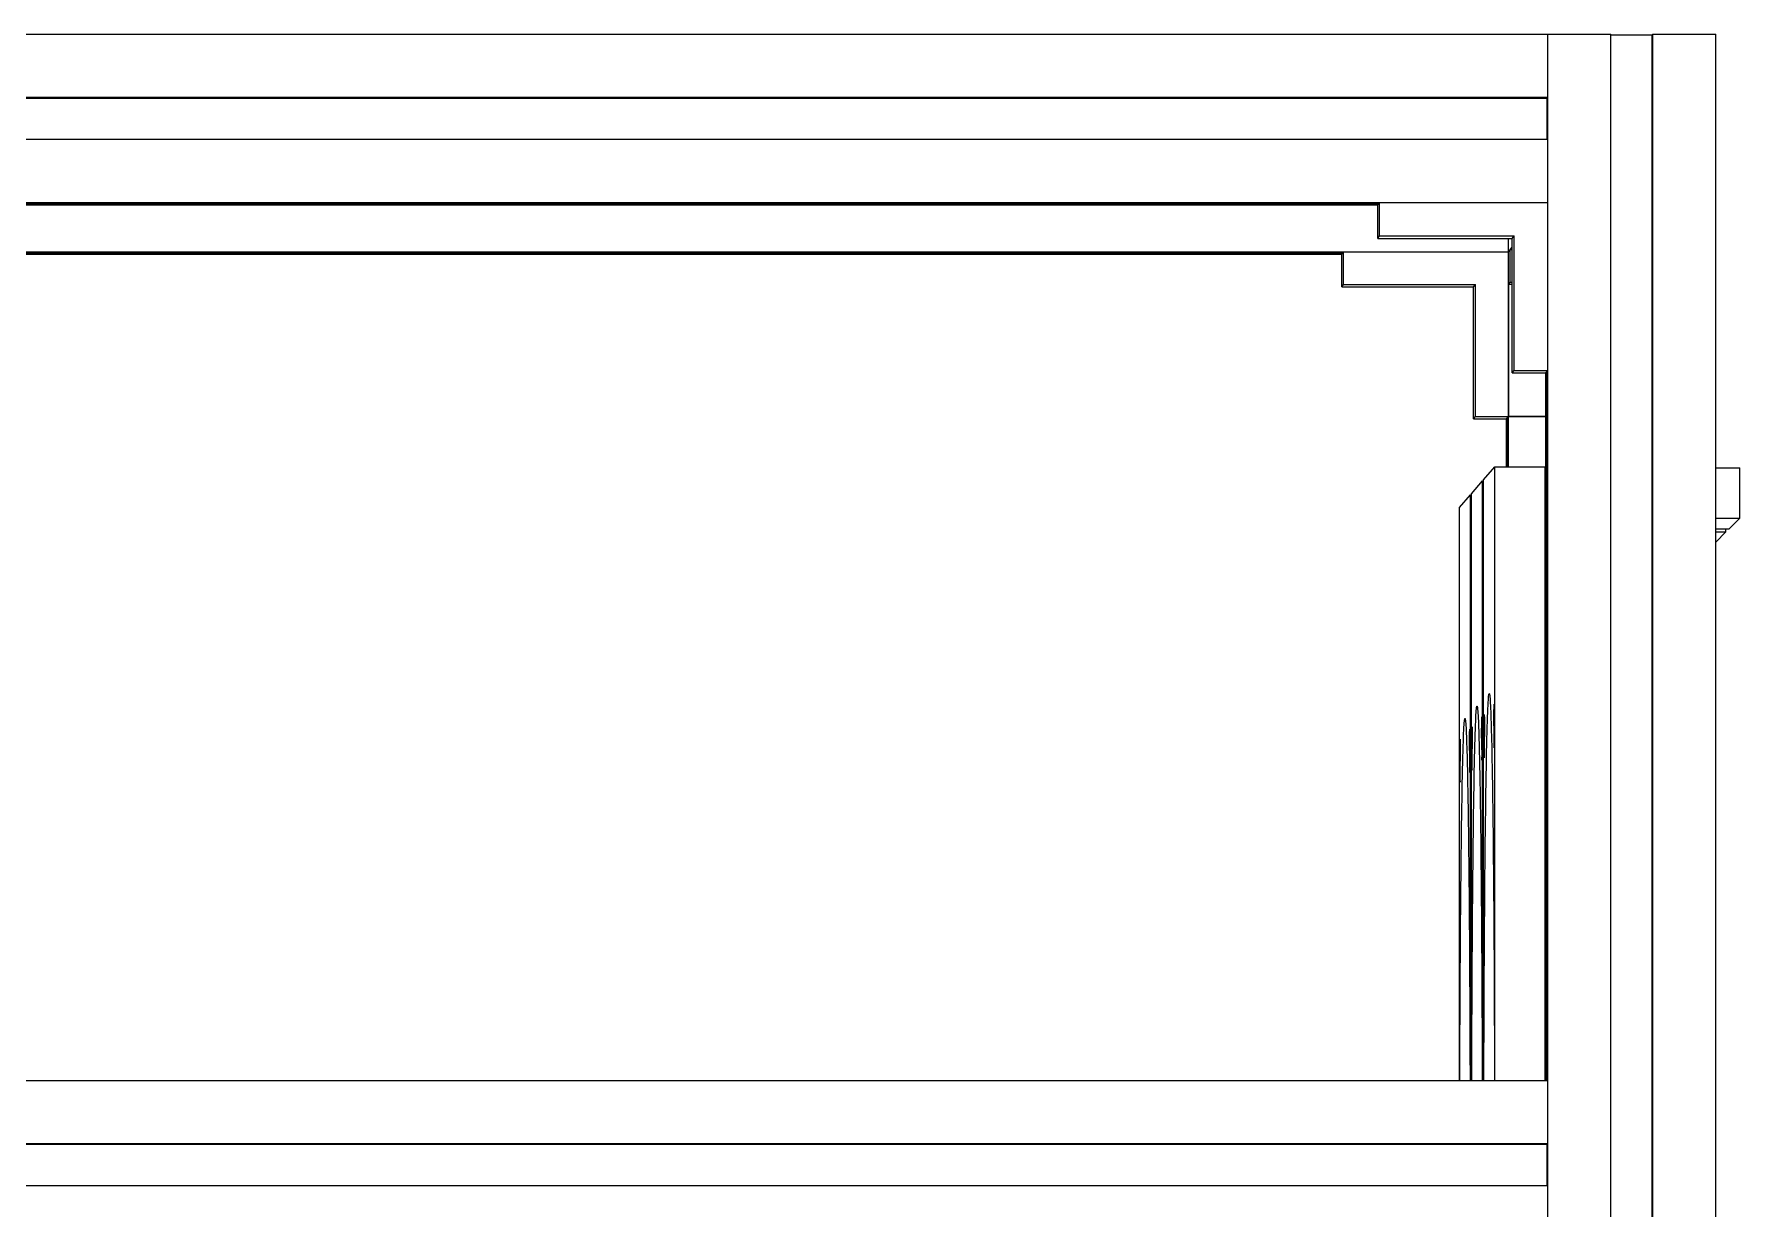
# Model space of a CAD drawing. Header units: millimetres. Extents: x -253 to 256, y -315 to 312.
# Drawn here: x 50.6 to 255.6, y 171.2 to 312.4 of the extents above; entities that cross this region are included whole.
import ezdxf

# ---------------------------------------------------------------- set-up
doc = ezdxf.new("R2010")
doc.units = ezdxf.units.MM
doc.layers.add('VISIBLE', color=7, linetype='Continuous')

msp = doc.modelspace()

# ---------------------------------------------------------------- linework, layer by layer
at = {"layer": 'VISIBLE'}
for p, q in [((-240.08, 312.36), (240.08, 312.36)), ((232.5, -315.39), (232.5, 312.36)), ((240.08, -315.39), (240.08, 312.36)), ((240.08, 312.26), (245.06, 312.26)), ((245.06, 312.26), (245.14, 312.36)), ((245.06, -315.29), (245.06, 312.26)), ((245.14, -315.39), (245.14, 312.36)), ((245.14, 312.36), (252.72, 312.36)), ((252.72, -315.39), (252.72, 312.36)), ((-232.5, 304.78), (232.5, 304.78)), ((-232.43, 304.68), (232.43, 304.68)), ((232.43, 304.68), (232.5, 304.78)), ((232.43, 299.72), (232.43, 304.68)), ((-232.5, 299.72), (232.5, 299.72)), ((-232.5, 292.14), (232.5, 292.14)), ((-212.2, 292.03), (212.2, 292.03)), ((-212.15, 291.96), (212.15, 291.96)), ((-212.07, 291.85), (212.07, 291.85)), ((212.07, 291.85), (212.28, 292.14)), ((212.07, 287.81), (212.07, 291.85)), ((212.28, 288.1), (212.28, 292.14)), ((212.07, 287.81), (212.28, 288.1)), ((212.07, 287.81), (228.23, 287.81)), ((212.28, 288.1), (228.46, 288.1)), ((227.78, 260.37), (227.78, 287.81)), ((228.23, 287.81), (228.46, 288.1)), ((228.23, 271.65), (228.23, 287.81)), ((228.46, 271.92), (228.46, 288.1)), ((-227.78, 286.21), (227.78, 286.21)), ((-207.9, 286.1), (207.9, 286.1)), ((-207.84, 286.03), (207.84, 286.03)), ((-207.77, 285.93), (207.77, 285.93)), ((207.77, 285.93), (207.97, 286.21)), ((207.77, 281.97), (207.77, 285.93)), ((207.97, 282.25), (207.97, 286.21)), ((227.78, 286.21), (228.23, 286.77)), ((228, 282.53), (228, 286.49)), ((228, 286.49), (228.23, 286.49)), ((207.77, 281.97), (207.97, 282.25)), ((207.77, 281.97), (223.6, 281.97)), ((207.97, 282.25), (223.82, 282.25)), ((223.6, 281.97), (223.82, 282.25)), ((223.6, 266.14), (223.6, 281.97)), ((223.82, 266.4), (223.82, 282.25)), ((227.82, 282.3), (228, 282.53)), ((227.82, 266.46), (227.82, 282.3)), ((227.82, 282.3), (228.23, 282.3)), ((228, 282.53), (228.23, 282.53)), ((228.23, 271.65), (228.46, 271.92)), ((228.23, 271.65), (232.26, 271.65)), ((228.46, 271.92), (232.5, 271.92)), ((232.22, 271.59), (232.5, 271.92)), ((232.22, 271.59), (232.22, 271.65)), ((232.22, 271.59), (232.26, 271.59)), ((232.26, 186.61), (232.26, 271.65)), ((232.35, 186.61), (232.35, 271.75)), ((232.41, 186.61), (232.41, 271.82)), ((223.6, 266.14), (223.82, 266.4)), ((223.6, 266.14), (227.55, 266.14)), ((223.82, 266.4), (232.26, 266.4)), ((227.55, 266.14), (227.82, 266.46)), ((227.55, 260.37), (227.55, 266.14)), ((227.64, 260.37), (227.64, 266.24)), ((227.69, 260.37), (227.69, 266.3)), ((227.82, 266.46), (232.26, 266.46)), ((224.79, 258.81), (226.15, 260.37)), ((226.15, 186.61), (226.15, 260.37)), ((226.15, 260.37), (232.21, 260.37)), ((232.21, 186.61), (232.21, 260.37)), ((223.33, 257.13), (224.67, 258.68)), ((224.67, 186.61), (224.67, 258.68)), ((224.67, 258.68), (224.79, 258.68)), ((224.79, 186.61), (224.79, 258.81)), ((232.21, 260.24), (232.26, 260.24)), ((252.72, 260.24), (255.6, 260.24)), ((255.6, 254.19), (255.6, 260.24)), ((221.89, 255.47), (223.22, 257)), ((223.22, 186.61), (223.22, 257)), ((223.22, 257), (223.33, 257)), ((223.33, 186.61), (223.33, 257.13)), ((232.21, 257.21), (232.26, 257.21)), ((232.21, 257.04), (232.26, 257.11)), ((221.89, 186.61), (221.89, 255.47)), ((252.72, 254.19), (255.6, 254.19)), ((252.72, 252.91), (254.32, 252.91)), ((252.72, 251.32), (253.93, 252.53)), ((252.72, 252.53), (253.93, 252.53)), ((253.93, 252.53), (253.93, 252.91)), ((254.32, 252.91), (255.6, 254.19)), ((232.21, 249.47), (232.26, 249.53)), ((232.21, 244.71), (232.26, 244.71)), ((232.21, 244.42), (232.26, 244.48)), ((232.21, 236.85), (232.26, 236.91)), ((225.31, 231.28), (225.33, 231.69)), ((225.33, 231.69), (225.35, 232.04)), ((225.35, 232.04), (225.37, 232.35)), ((225.37, 232.35), (225.39, 232.6)), ((225.39, 232.6), (225.4, 232.8)), ((225.4, 232.8), (225.42, 232.95)), ((225.42, 232.95), (225.44, 233.05)), ((225.44, 233.05), (225.46, 233.11)), ((225.46, 233.11), (225.48, 233.12)), ((225.48, 233.12), (225.5, 233.08)), ((225.48, 233.12), (225.5, 233.08)), ((225.5, 233.08), (225.52, 233)), ((225.5, 233.08), (225.52, 233)), ((225.52, 233), (225.53, 232.87)), ((225.53, 232.87), (225.55, 232.71)), ((225.55, 232.71), (225.57, 232.5)), ((225.57, 232.5), (225.58, 232.26)), ((225.58, 232.26), (225.6, 231.97)), ((225.6, 231.97), (225.62, 231.66)), ((226.05, 231.63), (226.06, 231.73)), ((226.06, 231.79), (226.06, 231.82)), ((226.06, 231.82), (226.07, 231.8)), ((226.06, 231.73), (226.06, 231.79)), ((226.07, 231.8), (226.07, 231.76)), ((226.07, 231.76), (226.07, 231.7)), ((226.07, 231.7), (226.07, 231.61)), ((232.21, 232.81), (232.22, 232.82)), ((232.21, 232.64), (232.22, 232.64)), ((232.21, 232.57), (232.22, 232.57)), ((232.22, 216.67), (232.22, 232.82)), ((222.48, 229.6), (222.49, 229.79)), ((222.49, 229.79), (222.51, 229.94)), ((222.51, 229.94), (222.53, 230.04)), ((222.53, 230.04), (222.55, 230.1)), ((222.55, 230.1), (222.57, 230.11)), ((222.57, 230.11), (222.58, 230.07)), ((222.57, 230.11), (222.58, 230.07)), ((222.58, 230.07), (222.6, 229.99)), ((222.58, 230.07), (222.6, 229.99)), ((222.6, 229.99), (222.62, 229.86)), ((222.6, 229.99), (222.62, 229.86)), ((222.62, 229.86), (222.64, 229.7)), ((222.62, 229.86), (222.64, 229.7)), ((222.64, 229.7), (222.65, 229.5)), ((223.83, 229.32), (223.85, 229.78)), ((223.85, 229.78), (223.87, 230.18)), ((223.87, 230.18), (223.88, 230.54)), ((223.88, 230.54), (223.9, 230.84)), ((223.9, 230.84), (223.92, 231.09)), ((223.92, 231.09), (223.94, 231.29)), ((223.94, 231.29), (223.96, 231.44)), ((223.96, 231.44), (223.98, 231.54)), ((223.98, 231.54), (224, 231.59)), ((224, 231.59), (224.01, 231.6)), ((224.01, 231.6), (224.03, 231.56)), ((224.01, 231.6), (224.03, 231.56)), ((224.03, 231.56), (224.05, 231.48)), ((224.03, 231.56), (224.05, 231.48)), ((224.05, 231.48), (224.07, 231.36)), ((224.05, 231.48), (224.07, 231.36)), ((224.07, 231.36), (224.08, 231.19)), ((224.08, 231.19), (224.1, 230.99)), ((224.1, 230.99), (224.12, 230.74)), ((224.12, 230.74), (224.13, 230.47)), ((224.13, 230.47), (224.15, 230.15)), ((224.15, 230.15), (224.17, 229.8)), ((224.17, 229.8), (224.18, 229.42)), ((224.57, 229.81), (224.58, 229.99)), ((224.57, 229.61), (224.57, 229.81)), ((224.58, 230.22), (224.59, 230.28)), ((224.58, 230.12), (224.58, 230.22)), ((224.58, 229.99), (224.58, 230.12)), ((224.59, 230.28), (224.59, 230.3)), ((224.59, 230.3), (224.59, 230.29)), ((224.59, 230.29), (224.6, 230.25)), ((224.6, 230.25), (224.6, 230.19)), ((224.6, 230.19), (224.6, 230.1)), ((224.6, 230.1), (224.6, 229.99)), ((224.6, 229.99), (224.61, 229.88)), ((224.61, 229.88), (224.61, 229.75)), ((224.61, 229.75), (224.61, 229.49)), ((224.85, 230.1), (224.86, 230.27)), ((224.85, 229.89), (224.85, 230.1)), ((224.85, 229.66), (224.85, 229.89)), ((224.85, 229.4), (224.85, 229.66)), ((224.86, 230.51), (224.87, 230.57)), ((224.86, 230.41), (224.86, 230.51)), ((224.86, 230.27), (224.86, 230.41)), ((224.87, 230.57), (224.87, 230.59)), ((224.87, 230.59), (224.87, 230.58)), ((224.87, 230.58), (224.88, 230.54)), ((224.88, 230.54), (224.88, 230.48)), ((224.88, 230.48), (224.88, 230.39)), ((224.88, 230.39), (224.89, 230.28)), ((224.89, 230.28), (224.89, 230.17)), ((224.89, 230.17), (224.89, 230.04)), ((224.89, 230.04), (224.89, 229.78)), ((224.89, 229.78), (224.9, 229.51)), ((225.24, 229.11), (225.25, 229.73)), ((225.25, 229.73), (225.27, 230.3)), ((225.27, 230.3), (225.29, 230.82)), ((225.29, 230.82), (225.31, 231.28)), ((225.62, 231.66), (225.63, 231.31)), ((225.63, 231.31), (225.65, 230.92)), ((225.65, 230.92), (225.67, 230.51)), ((225.67, 230.51), (225.68, 230.07)), ((225.68, 230.07), (225.7, 229.6)), ((226.03, 230.07), (226.04, 230.35)), ((226.03, 229.79), (226.03, 230.07)), ((226.03, 229.51), (226.03, 229.79)), ((226.04, 231.11), (226.05, 231.32)), ((226.04, 230.88), (226.04, 231.11)), ((226.04, 230.62), (226.04, 230.88)), ((226.04, 230.35), (226.04, 230.62)), ((226.05, 231.49), (226.05, 231.63)), ((226.05, 231.32), (226.05, 231.49)), ((226.07, 231.61), (226.08, 231.5)), ((226.08, 231.5), (226.08, 231.39)), ((226.08, 231.39), (226.08, 231.26)), ((226.08, 231.26), (226.08, 230.99)), ((226.08, 230.99), (226.09, 230.73)), ((226.09, 230.73), (226.09, 230.43)), ((226.09, 230.43), (226.09, 230.07)), ((226.09, 230.07), (226.09, 229.86)), ((226.09, 229.86), (226.09, 229.64)), ((226.09, 229.64), (226.09, 229.4)), ((221.97, 227.6), (221.97, 227.62)), ((221.97, 227.62), (221.98, 227.61)), ((221.97, 227.54), (221.97, 227.6)), ((221.98, 227.61), (221.98, 227.57)), ((221.98, 227.57), (221.98, 227.51)), ((222.37, 227.33), (222.38, 227.84)), ((222.38, 227.84), (222.4, 228.29)), ((222.4, 228.29), (222.42, 228.7)), ((222.42, 228.7), (222.44, 229.05)), ((222.44, 229.05), (222.46, 229.35)), ((222.46, 229.35), (222.48, 229.6)), ((222.65, 229.5), (222.67, 229.25)), ((222.67, 229.25), (222.69, 228.98)), ((222.69, 228.98), (222.7, 228.66)), ((222.7, 228.66), (222.72, 228.32)), ((222.72, 228.32), (222.73, 227.94)), ((222.73, 227.94), (222.75, 227.53)), ((223.11, 227.89), (223.12, 228.12)), ((223.11, 227.63), (223.11, 227.89)), ((223.11, 227.36), (223.11, 227.63)), ((223.12, 228.5), (223.13, 228.63)), ((223.12, 228.32), (223.12, 228.5)), ((223.12, 228.12), (223.12, 228.32)), ((223.13, 228.79), (223.14, 228.81)), ((223.13, 228.73), (223.13, 228.79)), ((223.13, 228.63), (223.13, 228.73)), ((223.14, 228.81), (223.14, 228.8)), ((223.14, 228.8), (223.14, 228.76)), ((223.14, 228.76), (223.14, 228.7)), ((223.14, 228.7), (223.15, 228.61)), ((223.15, 228.61), (223.15, 228.51)), ((223.15, 228.51), (223.15, 228.39)), ((223.15, 228.39), (223.15, 228.27)), ((223.15, 228.27), (223.16, 228)), ((223.16, 228), (223.16, 227.74)), ((223.16, 227.74), (223.16, 227.45)), ((223.39, 228.4), (223.4, 228.61)), ((223.39, 228.17), (223.39, 228.4)), ((223.39, 227.92), (223.39, 228.17)), ((223.39, 227.65), (223.39, 227.92)), ((223.39, 227.37), (223.39, 227.65)), ((223.4, 228.92), (223.41, 229.02)), ((223.4, 228.78), (223.4, 228.92)), ((223.4, 228.61), (223.4, 228.78)), ((223.41, 229.08), (223.41, 229.1)), ((223.41, 229.1), (223.42, 229.09)), ((223.41, 229.02), (223.41, 229.08)), ((223.42, 229.09), (223.42, 229.05)), ((223.42, 229.05), (223.42, 228.98)), ((223.42, 228.98), (223.43, 228.89)), ((223.43, 228.89), (223.43, 228.79)), ((223.43, 228.79), (223.43, 228.67)), ((223.43, 228.67), (223.43, 228.55)), ((223.43, 228.55), (223.43, 228.29)), ((223.43, 228.29), (223.44, 228.02)), ((223.44, 228.02), (223.44, 227.73)), ((223.44, 227.73), (223.44, 227.37)), ((223.75, 226.96), (223.77, 227.63)), ((223.77, 227.63), (223.79, 228.24)), ((223.79, 228.24), (223.81, 228.81)), ((223.81, 228.81), (223.83, 229.32)), ((224.18, 229.42), (224.2, 229.01)), ((224.2, 229.01), (224.21, 228.57)), ((224.21, 228.57), (224.23, 228.11)), ((224.23, 228.11), (224.24, 227.61)), ((224.24, 227.61), (224.26, 227.1)), ((224.56, 228.85), (224.57, 229.12)), ((224.56, 228.57), (224.56, 228.85)), ((224.56, 228.29), (224.56, 228.57)), ((224.56, 228.01), (224.56, 228.29)), ((224.56, 227.75), (224.56, 228.01)), ((224.56, 227.75), (224.56, 227.49)), ((224.57, 229.37), (224.57, 229.61)), ((224.57, 229.12), (224.57, 229.37)), ((224.61, 229.49), (224.61, 229.22)), ((224.61, 229.22), (224.62, 228.93)), ((224.62, 228.93), (224.62, 228.57)), ((224.62, 228.57), (224.62, 228.36)), ((224.62, 228.36), (224.62, 228.14)), ((224.62, 228.14), (224.62, 227.9)), ((224.62, 227.9), (224.62, 227.65)), ((224.62, 227.38), (224.62, 227.65)), ((224.84, 228.86), (224.85, 229.13)), ((224.84, 228.58), (224.84, 228.86)), ((224.84, 228.3), (224.84, 228.58)), ((224.84, 228.03), (224.84, 228.3)), ((224.84, 228.03), (224.84, 227.78)), ((224.84, 227.78), (224.84, 227.54)), ((224.85, 229.13), (224.85, 229.4)), ((224.9, 229.51), (224.9, 229.22)), ((224.9, 229.22), (224.9, 228.86)), ((224.9, 228.86), (224.9, 228.65)), ((224.9, 228.65), (224.9, 228.43)), ((224.9, 228.43), (224.9, 228.19)), ((224.9, 228.19), (224.9, 227.93)), ((224.9, 227.67), (224.9, 227.93)), ((224.9, 227.39), (224.9, 227.67)), ((225.18, 226.94), (225.2, 227.71)), ((225.2, 227.71), (225.22, 228.44)), ((225.22, 228.44), (225.24, 229.11)), ((225.7, 229.6), (225.71, 229.1)), ((225.71, 229.1), (225.72, 228.58)), ((225.72, 228.58), (225.74, 228.04)), ((225.74, 228.04), (225.75, 227.48)), ((226.03, 229.24), (226.03, 229.51)), ((226.03, 229.24), (226.03, 228.99)), ((226.03, 228.99), (226.03, 228.74)), ((226.03, 228.74), (226.03, 228.52)), ((226.03, 228.52), (226.03, 228.31)), ((226.03, 228.31), (226.04, 227.95)), ((226.04, 227.95), (226.04, 227.66)), ((226.04, 227.66), (226.04, 227.39)), ((226.09, 229.4), (226.09, 229.14)), ((226.09, 228.87), (226.09, 229.14)), ((226.09, 228.6), (226.09, 228.87)), ((226.09, 228.31), (226.09, 228.6)), ((226.09, 228.04), (226.09, 228.31)), ((226.09, 227.76), (226.09, 228.04)), ((226.09, 227.51), (226.09, 227.76)), ((232.21, 228.6), (232.22, 228.6)), ((232.21, 228.42), (232.22, 228.42)), ((221.95, 226.7), (221.96, 226.93)), ((221.95, 226.45), (221.95, 226.7)), ((221.95, 226.18), (221.95, 226.45)), ((221.95, 225.91), (221.95, 226.18)), ((221.95, 225.63), (221.95, 225.91)), ((221.95, 225.36), (221.95, 225.63)), ((221.96, 227.44), (221.97, 227.54)), ((221.96, 227.31), (221.96, 227.44)), ((221.96, 227.14), (221.96, 227.31)), ((221.96, 226.93), (221.96, 227.14)), ((221.98, 227.51), (221.99, 227.42)), ((221.99, 227.42), (221.99, 227.32)), ((221.99, 227.32), (221.99, 227.2)), ((221.99, 227.2), (221.99, 227.08)), ((221.99, 227.08), (222, 226.82)), ((222, 226.82), (222, 226.55)), ((222, 226.55), (222, 226.26)), ((222, 226.26), (222, 225.91)), ((222, 225.91), (222, 225.7)), ((222, 225.7), (222, 225.48)), ((222.31, 225.49), (222.33, 226.16)), ((222.33, 226.16), (222.35, 226.77)), ((222.35, 226.77), (222.37, 227.33)), ((222.75, 227.53), (222.76, 227.09)), ((222.76, 227.09), (222.78, 226.63)), ((222.78, 226.63), (222.79, 226.14)), ((222.79, 226.14), (222.81, 225.63)), ((222.81, 225.63), (222.82, 225.09)), ((223.11, 227.09), (223.11, 227.36)), ((223.11, 226.81), (223.11, 227.09)), ((223.11, 226.54), (223.11, 226.81)), ((223.11, 226.27), (223.11, 226.54)), ((223.11, 226.27), (223.11, 226.02)), ((223.11, 226.02), (223.11, 225.78)), ((223.11, 225.78), (223.11, 225.56)), ((223.11, 225.56), (223.11, 225.36)), ((223.16, 227.45), (223.16, 227.09)), ((223.16, 227.09), (223.16, 226.88)), ((223.16, 226.88), (223.16, 226.66)), ((223.16, 226.66), (223.16, 226.43)), ((223.16, 226.43), (223.16, 226.17)), ((223.16, 225.91), (223.16, 226.17)), ((223.16, 225.64), (223.16, 225.91)), ((223.16, 225.36), (223.16, 225.64)), ((223.38, 226.82), (223.39, 227.09)), ((223.38, 226.55), (223.38, 226.82)), ((223.38, 226.55), (223.38, 226.3)), ((223.38, 226.3), (223.38, 226.06)), ((223.38, 226.06), (223.39, 225.84)), ((223.39, 227.09), (223.39, 227.37)), ((223.39, 225.84), (223.39, 225.64)), ((223.39, 225.64), (223.39, 225.28)), ((223.44, 227.37), (223.44, 227.17)), ((223.44, 227.17), (223.44, 226.95)), ((223.44, 226.95), (223.44, 226.71)), ((223.44, 226.71), (223.44, 226.46)), ((223.44, 226.19), (223.44, 226.46)), ((223.44, 225.92), (223.44, 226.19)), ((223.44, 225.64), (223.44, 225.92)), ((223.44, 225.36), (223.44, 225.64)), ((223.72, 225.46), (223.74, 226.24)), ((223.74, 226.24), (223.75, 226.96)), ((224.26, 227.1), (224.27, 226.56)), ((224.27, 226.56), (224.28, 226)), ((224.28, 226), (224.3, 225.42)), ((224.56, 227.49), (224.56, 227.25)), ((224.56, 227.25), (224.56, 227.03)), ((224.56, 227.03), (224.56, 226.83)), ((224.56, 226.83), (224.56, 226.47)), ((224.56, 226.47), (224.57, 226.17)), ((224.57, 226.17), (224.57, 225.91)), ((224.57, 225.91), (224.57, 225.64)), ((224.57, 225.64), (224.57, 225.52)), ((224.57, 225.52), (224.58, 225.4)), ((224.6, 225.41), (224.61, 225.58)), ((224.61, 226.28), (224.62, 226.55)), ((224.61, 226.02), (224.61, 226.28)), ((224.61, 225.79), (224.61, 226.02)), ((224.61, 225.58), (224.61, 225.79)), ((224.62, 227.11), (224.62, 227.38)), ((224.62, 226.83), (224.62, 227.11)), ((224.62, 226.55), (224.62, 226.83)), ((224.84, 227.54), (224.84, 227.32)), ((224.84, 227.32), (224.84, 227.11)), ((224.84, 227.11), (224.85, 226.75)), ((224.85, 226.75), (224.85, 226.46)), ((224.85, 226.46), (224.85, 226.19)), ((224.85, 226.19), (224.85, 225.93)), ((224.85, 225.93), (224.86, 225.8)), ((224.86, 225.8), (224.86, 225.68)), ((224.86, 225.68), (224.86, 225.58)), ((224.86, 225.58), (224.86, 225.49)), ((224.88, 225.56), (224.89, 225.69)), ((224.88, 225.46), (224.88, 225.56)), ((224.88, 225.46), (224.88, 225.56)), ((224.89, 226.31), (224.9, 226.56)), ((224.89, 226.07), (224.89, 226.31)), ((224.89, 225.87), (224.89, 226.07)), ((224.89, 225.69), (224.89, 225.87)), ((224.9, 227.11), (224.9, 227.39)), ((224.9, 226.83), (224.9, 227.11)), ((224.9, 226.56), (224.9, 226.83)), ((225.14, 225.23), (225.16, 226.11)), ((225.16, 226.11), (225.18, 226.94)), ((225.75, 227.48), (225.77, 226.89)), ((225.77, 226.89), (225.78, 226.29)), ((225.78, 226.29), (225.79, 225.67)), ((225.79, 225.67), (225.8, 225.04)), ((226.04, 227.39), (226.04, 227.12)), ((226.04, 227.12), (226.05, 227)), ((226.05, 227), (226.05, 226.88)), ((226.05, 226.88), (226.05, 226.77)), ((226.05, 226.77), (226.05, 226.69)), ((226.05, 226.69), (226.06, 226.62)), ((226.06, 226.62), (226.06, 226.58)), ((226.06, 226.57), (226.07, 226.59)), ((226.06, 226.58), (226.06, 226.57)), ((226.07, 226.75), (226.08, 226.89)), ((226.07, 226.65), (226.07, 226.75)), ((226.07, 226.65), (226.07, 226.75)), ((226.07, 226.59), (226.07, 226.65)), ((226.07, 226.59), (226.07, 226.65)), ((226.08, 227.27), (226.09, 227.51)), ((226.08, 227.06), (226.08, 227.27)), ((226.08, 226.89), (226.08, 227.06)), ((221.95, 225.1), (221.95, 225.36)), ((221.95, 225.1), (221.95, 224.84)), ((221.95, 224.84), (221.95, 224.61)), ((221.95, 224.61), (221.95, 224.39)), ((221.95, 224.39), (221.95, 224.19)), ((221.95, 224.19), (221.95, 223.83)), ((221.95, 223.83), (221.95, 223.54)), ((221.95, 223.54), (221.95, 223.28)), ((222, 225.48), (222, 225.25)), ((222, 225.25), (222, 225)), ((222, 224.73), (222, 225)), ((222, 224.46), (222, 224.73)), ((222, 224.19), (222, 224.46)), ((222, 223.91), (222, 224.19)), ((222, 223.64), (222, 223.91)), ((222, 223.39), (222, 223.64)), ((222.26, 223.19), (222.28, 224.01)), ((222.28, 224.01), (222.29, 224.78)), ((222.29, 224.78), (222.31, 225.49)), ((222.82, 225.09), (222.83, 224.54)), ((222.83, 224.54), (222.85, 223.96)), ((222.85, 223.96), (222.86, 223.37)), ((223.11, 225.36), (223.11, 225)), ((223.11, 225), (223.11, 224.71)), ((223.11, 224.71), (223.11, 224.44)), ((223.11, 224.44), (223.12, 224.18)), ((223.12, 224.18), (223.12, 224.06)), ((223.12, 224.06), (223.12, 223.94)), ((223.12, 223.94), (223.12, 223.84)), ((223.12, 223.84), (223.13, 223.75)), ((223.13, 223.75), (223.13, 223.69)), ((223.13, 223.69), (223.13, 223.64)), ((223.13, 223.64), (223.14, 223.63)), ((223.14, 223.72), (223.15, 223.81)), ((223.14, 223.72), (223.15, 223.81)), ((223.14, 223.66), (223.14, 223.72)), ((223.14, 223.66), (223.14, 223.72)), ((223.14, 223.63), (223.14, 223.66)), ((223.15, 224.33), (223.16, 224.56)), ((223.15, 224.12), (223.15, 224.33)), ((223.15, 223.95), (223.15, 224.12)), ((223.15, 223.81), (223.15, 223.95)), ((223.16, 225.08), (223.16, 225.36)), ((223.16, 224.81), (223.16, 225.08)), ((223.16, 224.56), (223.16, 224.81)), ((223.39, 225.28), (223.39, 224.99)), ((223.39, 224.99), (223.39, 224.72)), ((223.39, 224.72), (223.4, 224.46)), ((223.4, 224.46), (223.4, 224.34)), ((223.4, 224.34), (223.4, 224.22)), ((223.4, 224.22), (223.4, 224.12)), ((223.4, 224.12), (223.4, 224.03)), ((223.4, 224.03), (223.41, 223.96)), ((223.41, 223.96), (223.41, 223.92)), ((223.41, 223.91), (223.42, 223.94)), ((223.41, 223.92), (223.41, 223.91)), ((223.42, 224.09), (223.43, 224.23)), ((223.42, 224), (223.42, 224.09)), ((223.42, 223.94), (223.42, 224)), ((223.42, 223.94), (223.42, 224)), ((223.43, 224.61), (223.44, 224.84)), ((223.43, 224.4), (223.43, 224.61)), ((223.43, 224.23), (223.43, 224.4)), ((223.44, 225.09), (223.44, 225.36)), ((223.44, 224.84), (223.44, 225.09)), ((223.67, 222.84), (223.68, 223.77)), ((223.68, 223.77), (223.7, 224.64)), ((223.7, 224.64), (223.72, 225.46)), ((224.3, 225.42), (224.31, 224.82)), ((224.31, 224.82), (224.32, 224.2)), ((224.32, 224.2), (224.33, 223.57)), ((224.33, 223.57), (224.35, 222.93)), ((224.58, 225.4), (224.58, 225.3)), ((224.58, 225.3), (224.58, 225.21)), ((224.58, 225.21), (224.58, 225.14)), ((224.58, 225.14), (224.59, 225.1)), ((224.59, 225.11), (224.6, 225.17)), ((224.59, 225.11), (224.6, 225.17)), ((224.59, 225.09), (224.59, 225.11)), ((224.59, 225.1), (224.59, 225.09)), ((224.6, 225.27), (224.6, 225.41)), ((224.6, 225.17), (224.6, 225.27)), ((224.86, 225.49), (224.87, 225.43)), ((224.87, 225.4), (224.88, 225.46)), ((224.87, 225.4), (224.88, 225.46)), ((224.87, 225.43), (224.87, 225.38)), ((224.87, 225.37), (224.87, 225.4)), ((224.87, 225.38), (224.87, 225.37)), ((225.11, 223.32), (225.13, 224.3)), ((225.13, 224.3), (225.14, 225.23)), ((225.8, 225.04), (225.82, 224.39)), ((225.82, 224.39), (225.83, 223.73)), ((225.83, 223.73), (225.84, 223.05)), ((221.95, 223.28), (221.96, 223.02)), ((221.96, 223.02), (221.96, 222.89)), ((221.96, 222.89), (221.96, 222.78)), ((221.96, 222.78), (221.96, 222.67)), ((221.96, 222.67), (221.97, 222.59)), ((221.97, 222.59), (221.97, 222.52)), ((221.97, 222.52), (221.97, 222.48)), ((221.97, 222.47), (221.98, 222.49)), ((221.97, 222.48), (221.97, 222.47)), ((221.98, 222.65), (221.99, 222.78)), ((221.98, 222.55), (221.98, 222.65)), ((221.98, 222.55), (221.98, 222.65)), ((221.98, 222.49), (221.98, 222.55)), ((221.99, 223.16), (222, 223.39)), ((221.99, 222.96), (221.99, 223.16)), ((221.99, 222.78), (221.99, 222.96)), ((222.22, 221.41), (222.24, 222.32)), ((222.24, 222.32), (222.26, 223.19)), ((222.86, 223.37), (222.87, 222.75)), ((222.87, 222.75), (222.88, 222.13)), ((222.88, 222.13), (222.89, 221.49)), ((222.89, 221.49), (222.91, 220.83)), ((223.63, 220.86), (223.65, 221.87)), ((223.65, 221.87), (223.67, 222.84)), ((224.35, 222.93), (224.36, 222.27)), ((224.36, 222.27), (224.37, 221.6)), ((224.37, 221.6), (224.38, 220.92)), ((225.08, 221.23), (225.09, 222.3)), ((225.09, 222.3), (225.11, 223.32)), ((225.84, 223.05), (225.85, 222.37)), ((225.85, 222.37), (225.86, 221.67)), ((225.86, 221.67), (225.87, 220.97)), ((222.18, 218.38), (222.19, 219.43)), ((222.19, 219.43), (222.21, 220.44)), ((222.21, 220.44), (222.22, 221.41)), ((222.91, 220.83), (222.92, 220.17)), ((222.92, 220.17), (222.93, 219.49)), ((222.93, 219.49), (222.94, 218.8)), ((223.6, 218.69), (223.62, 219.79)), ((223.62, 219.79), (223.63, 220.86)), ((224.38, 220.92), (224.39, 220.23)), ((224.39, 220.23), (224.4, 219.53)), ((224.4, 219.53), (224.41, 218.82)), ((225.05, 218.96), (225.06, 220.12)), ((225.06, 220.12), (225.08, 221.23)), ((225.87, 220.97), (225.88, 220.26)), ((225.88, 220.26), (225.89, 219.54)), ((225.89, 219.54), (225.9, 218.82)), ((222.16, 217.28), (222.18, 218.38)), ((222.94, 218.8), (222.95, 218.11)), ((222.95, 218.11), (222.96, 217.41)), ((222.96, 217.41), (222.97, 216.7)), ((223.57, 216.36), (223.59, 217.54)), ((223.59, 217.54), (223.6, 218.69)), ((224.41, 218.82), (224.42, 218.11)), ((224.42, 218.11), (224.43, 217.39)), ((224.43, 217.39), (224.44, 216.67)), ((225.02, 216.54), (225.03, 217.77)), ((225.03, 217.77), (225.05, 218.96)), ((225.9, 218.82), (225.91, 218.09)), ((225.91, 218.09), (225.92, 217.36)), ((225.92, 217.36), (225.93, 216.62)), ((222.13, 214.96), (222.14, 216.14)), ((222.14, 216.14), (222.16, 217.28)), ((222.97, 216.7), (222.98, 215.99)), ((222.98, 215.99), (222.98, 215.27)), ((222.98, 215.27), (222.99, 214.54)), ((223.56, 215.13), (223.57, 216.36)), ((224.44, 216.67), (224.45, 215.94)), ((224.45, 215.94), (224.45, 215.21)), ((224.99, 213.97), (225, 215.27)), ((225, 215.27), (225.02, 216.54)), ((225.93, 216.62), (225.93, 215.88)), ((225.93, 215.88), (225.94, 215.14)), ((232.22, 216.67), (232.26, 216.71)), ((232.22, 216.67), (232.26, 216.67)), ((222.1, 212.49), (222.12, 213.75)), ((222.12, 213.75), (222.13, 214.96)), ((222.99, 214.54), (223, 213.82)), ((223, 213.82), (223.01, 213.09)), ((223.53, 212.58), (223.54, 213.87)), ((223.54, 213.87), (223.56, 215.13)), ((224.45, 215.21), (224.46, 214.48)), ((224.46, 214.48), (224.47, 213.74)), ((224.47, 213.74), (224.48, 213.01)), ((224.98, 212.63), (224.99, 213.97)), ((225.94, 215.14), (225.95, 214.4)), ((225.95, 214.4), (225.96, 213.66)), ((225.96, 213.66), (225.96, 212.92)), ((222.08, 209.89), (222.09, 211.21)), ((222.09, 211.21), (222.1, 212.49)), ((223.01, 213.09), (223.02, 212.36)), ((223.02, 212.36), (223.02, 211.63)), ((223.02, 211.63), (223.03, 210.9)), ((223.5, 209.9), (223.52, 211.25)), ((223.52, 211.25), (223.53, 212.58)), ((224.48, 213.01), (224.48, 212.27)), ((224.48, 212.27), (224.49, 211.54)), ((224.49, 211.54), (224.5, 210.8)), ((224.95, 209.88), (224.96, 211.27)), ((224.96, 211.27), (224.98, 212.63)), ((225.96, 212.92), (225.97, 212.18)), ((225.97, 212.18), (225.98, 211.45)), ((225.98, 211.45), (225.98, 210.71)), ((232.21, 212.57), (232.26, 212.57)), ((232.21, 212.53), (232.26, 212.53)), ((222.06, 208.55), (222.08, 209.89)), ((223.03, 210.9), (223.04, 210.17)), ((223.04, 210.17), (223.05, 209.44)), ((223.05, 209.44), (223.05, 208.71)), ((223.49, 208.52), (223.5, 209.9)), ((224.5, 210.8), (224.51, 210.07)), ((224.51, 210.07), (224.51, 209.34)), ((224.51, 209.34), (224.52, 208.61)), ((224.94, 208.46), (224.95, 209.88)), ((225.98, 210.71), (225.99, 209.98)), ((225.99, 209.98), (226, 209.25)), ((226, 209.25), (226, 208.51)), ((222.04, 205.78), (222.05, 207.17)), ((222.05, 207.17), (222.06, 208.55)), ((223.05, 208.71), (223.06, 207.98)), ((223.06, 207.98), (223.06, 207.26)), ((223.06, 207.26), (223.07, 206.54)), ((223.47, 205.68), (223.48, 207.11)), ((223.48, 207.11), (223.49, 208.52)), ((224.52, 208.61), (224.52, 207.88)), ((224.52, 207.88), (224.53, 207.15)), ((224.53, 207.15), (224.53, 206.39)), ((224.93, 207.02), (224.94, 208.46)), ((226, 208.51), (226.01, 207.75)), ((226.01, 207.75), (226.01, 206.97)), ((222.03, 204.36), (222.04, 205.78)), ((223.07, 206.54), (223.08, 205.81)), ((223.08, 205.81), (223.08, 205.06)), ((223.08, 205.06), (223.09, 204.29)), ((223.46, 204.23), (223.47, 205.68)), ((224.53, 206.39), (224.54, 205.62)), ((224.54, 205.62), (224.55, 204.82)), ((224.91, 204.09), (224.92, 205.57)), ((224.92, 205.57), (224.93, 207.02)), ((226.01, 206.97), (226.02, 206.17)), ((226.02, 206.17), (226.02, 205.35)), ((226.02, 205.35), (226.03, 204.5)), ((222.02, 202.92), (222.03, 204.36)), ((223.09, 204.29), (223.09, 203.5)), ((223.09, 203.5), (223.1, 202.69)), ((223.45, 202.77), (223.46, 204.23)), ((224.55, 204.82), (224.55, 204.01)), ((224.55, 204.01), (224.56, 203.17)), ((224.56, 203.17), (224.56, 202.31)), ((224.9, 202.6), (224.91, 204.09)), ((226.03, 204.5), (226.04, 203.64)), ((226.04, 203.64), (226.04, 202.75)), ((222, 199.99), (222.01, 201.46)), ((222.01, 201.46), (222.02, 202.92)), ((223.1, 202.69), (223.1, 201.85)), ((223.1, 201.85), (223.11, 201)), ((223.11, 201), (223.11, 200.12)), ((223.43, 199.79), (223.44, 201.29)), ((223.44, 201.29), (223.45, 202.77)), ((224.56, 202.31), (224.57, 201.43)), ((224.57, 201.43), (224.57, 200.53)), ((224.88, 199.58), (224.89, 201.1)), ((224.89, 201.1), (224.9, 202.6)), ((226.04, 202.75), (226.05, 201.84)), ((226.05, 201.84), (226.05, 200.91)), ((226.05, 200.91), (226.06, 199.95)), ((221.99, 198.5), (222, 199.99)), ((223.11, 200.12), (223.12, 199.23)), ((223.12, 199.23), (223.12, 198.31)), ((223.42, 198.29), (223.43, 199.79)), ((224.57, 200.53), (224.58, 199.6)), ((224.58, 199.6), (224.58, 198.65)), ((224.87, 198.06), (224.88, 199.58)), ((226.06, 199.95), (226.06, 198.97)), ((226.06, 198.97), (226.07, 197.97)), ((221.98, 197.01), (221.99, 198.5)), ((221.98, 195.51), (221.98, 197.01)), ((223.12, 198.31), (223.13, 197.36)), ((223.13, 197.36), (223.13, 196.4)), ((223.42, 196.77), (223.42, 198.29)), ((224.58, 198.65), (224.59, 197.68)), ((224.59, 197.68), (224.59, 196.68)), ((224.87, 196.53), (224.87, 198.06)), ((226.07, 197.97), (226.07, 196.95)), ((226.07, 196.95), (226.07, 195.9)), ((221.97, 194), (221.98, 195.51)), ((223.13, 196.4), (223.14, 195.41)), ((223.14, 195.41), (223.14, 194.4)), ((223.4, 193.73), (223.41, 195.25)), ((223.41, 195.25), (223.42, 196.77)), ((224.59, 196.68), (224.6, 195.66)), ((224.6, 195.66), (224.6, 194.62)), ((224.85, 193.46), (224.86, 194.99)), ((224.86, 194.99), (224.87, 196.53)), ((226.07, 195.9), (226.08, 194.82)), ((226.08, 194.82), (226.08, 193.73)), ((221.96, 192.48), (221.97, 194)), ((223.14, 194.4), (223.15, 193.36)), ((223.15, 193.36), (223.15, 192.3)), ((223.4, 192.2), (223.4, 193.73)), ((224.6, 194.62), (224.61, 193.56)), ((224.61, 193.56), (224.61, 192.47)), ((224.85, 191.92), (224.85, 193.46)), ((226.08, 193.73), (226.09, 192.61)), ((221.95, 189.45), (221.96, 190.97)), ((221.96, 190.97), (221.96, 192.48)), ((223.15, 192.3), (223.16, 191.22)), ((223.16, 191.22), (223.16, 190.11)), ((223.39, 190.68), (223.4, 192.2)), ((223.39, 189.16), (223.39, 190.68)), ((224.61, 192.47), (224.61, 191.35)), ((224.61, 191.35), (224.62, 190.21)), ((224.84, 190.39), (224.85, 191.92)), ((226.09, 192.61), (226.09, 191.46)), ((226.09, 191.46), (226.09, 190.29)), ((221.95, 187.94), (221.95, 189.45)), ((223.16, 190.11), (223.16, 188.98)), ((223.16, 188.98), (223.17, 187.83)), ((223.38, 187.64), (223.39, 189.16)), ((224.62, 190.21), (224.62, 189.05)), ((224.62, 189.05), (224.62, 187.87)), ((224.84, 188.86), (224.84, 190.39)), ((224.84, 187.34), (224.84, 188.86)), ((226.09, 190.29), (226.1, 189.1)), ((226.1, 189.1), (226.1, 187.88)), ((-232.5, 186.61), (232.5, 186.61)), ((221.94, 186.61), (221.95, 187.94)), ((223.17, 187.83), (223.17, 186.65)), ((223.17, 186.65), (223.17, 186.61)), ((223.38, 186.61), (223.38, 187.64)), ((224.62, 187.87), (224.63, 186.66)), ((224.63, 186.66), (224.63, 186.61)), ((224.83, 186.61), (224.84, 187.34)), ((226.1, 187.88), (226.1, 186.64)), ((226.1, 186.64), (226.1, 186.61)), ((-232.5, 179.02), (232.5, 179.02)), ((-232.43, 178.97), (232.43, 178.97)), ((232.43, 178.97), (232.5, 179.02)), ((232.43, 173.97), (232.43, 178.97)), ((-232.5, 173.97), (232.5, 173.97))]:
    msp.add_line(p, q, dxfattribs=at)

doc.saveas('drawing.dxf')
